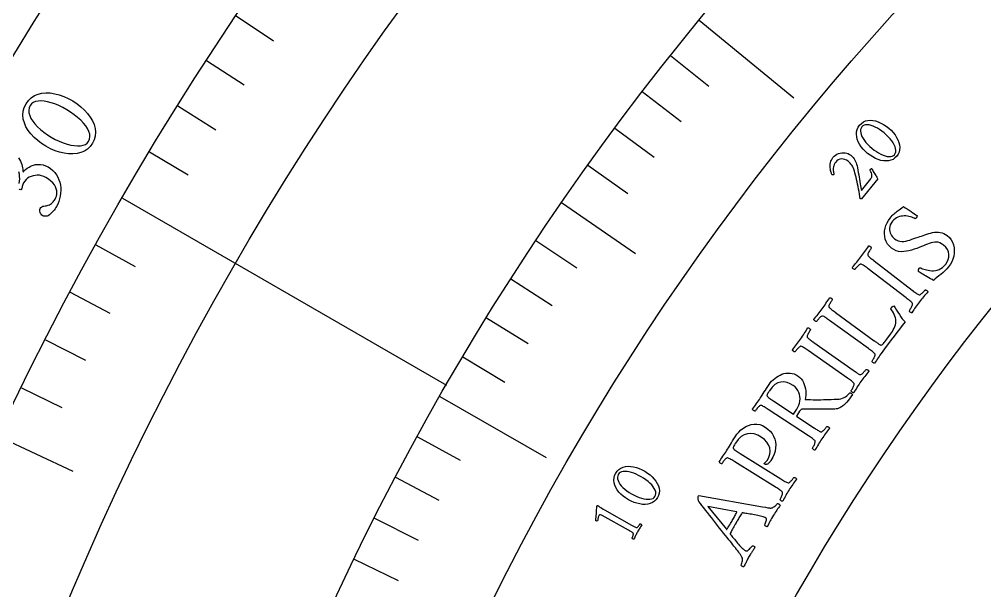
# Model space of a CAD drawing. Header units: millimetres. Extents: x -50 to 50, y -50 to 64.
# Drawn here: x -40.7 to -26.51, y 16.86 to 25.25 of the extents above; entities that cross this region are included whole.
import ezdxf

# ---------------------------------------------------------------- set-up
doc = ezdxf.new("R2010")
doc.units = ezdxf.units.MM
for name, color, linetype in [('CUT_OUTER', 1, 'Continuous'), ('ENGRAVE', 7, 'Continuous'), ('ENGRAVE_FINE', 8, 'Continuous'), ('TEXT', 5, 'Continuous')]:
    doc.layers.add(name, color=color, linetype=linetype)

msp = doc.modelspace()

# ---------------------------------------------------------------- linework, layer by layer
at = {"layer": 'CUT_OUTER'}
msp.add_arc((1.9668, -1.2552), 52.4156, 141.08421, 152.99027, dxfattribs=at)
at = {"layer": 'ENGRAVE'}
for points in [[(-30.7088, 25.2395), (-29.3182, 24.0965)], [(-39.1876, 22.625), (-34.4245, 19.875)], [(-32.7295, 22.5575), (-31.6427, 21.8084)], [(-34.5208, 19.7073), (-32.9576, 18.8149)], [(-41.0104, 19.1235), (-39.9138, 18.6121)]]:
    msp.add_lwpolyline(points, dxfattribs=at)
for radius in [49, 49, 47.6875, 45.25, 45.25, 43.325, 39.75, 39.75, 37.65, 33.75, 33.75]:
    msp.add_circle((0, 0), radius, dxfattribs=at)
at = {"layer": 'ENGRAVE_FINE'}
for points in [[(-37.514, 25.3035), (-36.9668, 24.9344)], [(-31.1306, 24.7174), (-30.5667, 24.2697)], [(-37.9498, 24.6449), (-37.3963, 24.2855)], [(-31.5437, 24.188), (-30.9723, 23.7499)], [(-38.3742, 23.9788), (-37.8145, 23.6291)], [(-31.9479, 23.6515), (-31.3693, 23.2231)], [(-38.7868, 23.3055), (-38.2211, 22.9655)], [(-32.3433, 23.1079), (-31.7574, 22.6893)], [(-33.1066, 22.0003), (-32.507, 21.6018)], [(-39.5765, 21.9376), (-38.9993, 21.6177)], [(-33.4744, 21.4365), (-32.8681, 21.0483)], [(-39.9534, 21.2436), (-39.3706, 20.9337)], [(-33.8328, 20.8664), (-33.22, 20.4884)], [(-40.318, 20.5431), (-39.73, 20.2434)], [(-34.1816, 20.2899), (-33.5625, 19.9224)], [(-40.6704, 19.8363), (-40.0772, 19.547)], [(-34.8502, 19.1187), (-34.219, 18.7724)], [(-35.1698, 18.5243), (-34.5327, 18.1888)], [(-35.4793, 17.9243), (-34.8367, 17.5996)], [(-35.7788, 17.3187), (-35.1307, 17.005)]]:
    msp.add_lwpolyline(points, dxfattribs=at)
at = {"layer": 'TEXT'}
for points in [[(-40.6037, 24.0069), (-40.5685, 24.0569), (-40.5274, 24.0976), (-40.4804, 24.129), (-40.4277, 24.1511), (-40.3706, 24.1646), (-40.3107, 24.1702), (-40.248, 24.168), (-40.1825, 24.1578), (-40.1158, 24.1405), (-40.0493, 24.1168), (-39.9832, 24.0867), (-39.9173, 24.0502), (-39.8543, 24.009), (-39.7968, 23.9645), (-39.7449, 23.9167), (-39.6984, 23.8657), (-39.6586, 23.8126), (-39.6269, 23.7584), (-39.6031, 23.7032), (-39.5873, 23.647), (-39.5808, 23.5907), (-39.585, 23.5356), (-39.6, 23.4816), (-39.6256, 23.4286), (-39.6589, 23.3819), (-39.6986, 23.3436), (-39.7446, 23.3137), (-39.7971, 23.2921), (-39.8542, 23.2785), (-39.9143, 23.2723), (-39.9773, 23.2737), (-40.0432, 23.2825), (-40.1105, 23.2983), (-40.1775, 23.3206), (-40.2443, 23.3493), (-40.3109, 23.3846), (-40.3745, 23.4248), (-40.4327, 23.4684), (-40.4853, 23.5154), (-40.5325, 23.5659), (-40.5727, 23.6188), (-40.6047, 23.673), (-40.6284, 23.7286), (-40.6438, 23.7856), (-40.6498, 23.8426), (-40.6451, 23.8985), (-40.6297, 23.9533), (-40.6037, 24.0069)], [(-40.5431, 23.9817), (-40.5579, 23.9483), (-40.564, 23.9129), (-40.5615, 23.8754), (-40.5504, 23.836), (-40.5316, 23.7954), (-40.5062, 23.7546), (-40.4743, 23.7136), (-40.4359, 23.6723), (-40.3919, 23.6318), (-40.3432, 23.5928), (-40.2901, 23.5554), (-40.2323, 23.5195), (-40.1733, 23.4871), (-40.115, 23.4593), (-40.0573, 23.436), (-40.0002, 23.4172), (-39.9452, 23.4033), (-39.8939, 23.3944), (-39.8463, 23.3907), (-39.8023, 23.3921), (-39.7634, 23.399), (-39.731, 23.4119), (-39.7049, 23.4307), (-39.6853, 23.4555), (-39.6698, 23.4903), (-39.6636, 23.5267), (-39.6666, 23.5647), (-39.679, 23.6043), (-39.6992, 23.6448), (-39.7262, 23.6856), (-39.7598, 23.7266), (-39.8002, 23.7678), (-39.8458, 23.8084), (-39.8952, 23.8475), (-39.9484, 23.885), (-40.0054, 23.921), (-40.0645, 23.9543), (-40.1224, 23.9828), (-40.1791, 24.0064), (-40.2346, 24.0251), (-40.2879, 24.0388), (-40.3377, 24.0472), (-40.384, 24.0504), (-40.427, 24.0482), (-40.4651, 24.0405), (-40.4972, 24.0268), (-40.5232, 24.0072), (-40.5431, 23.9817)], [(-28.3489, 23.6939), (-28.3223, 23.7211), (-28.2929, 23.7419), (-28.2608, 23.7565), (-28.2261, 23.7648), (-28.1896, 23.7674), (-28.1521, 23.7648), (-28.1137, 23.7571), (-28.0743, 23.7442), (-28.0349, 23.7268), (-27.9963, 23.7055), (-27.9585, 23.6804), (-27.9215, 23.6513), (-27.8867, 23.6195), (-27.8557, 23.5863), (-27.8285, 23.5517), (-27.8049, 23.5156), (-27.7857, 23.4788), (-27.7715, 23.4422), (-27.7624, 23.4058), (-27.7583, 23.3694), (-27.76, 23.3341), (-27.7681, 23.3005), (-27.7828, 23.2686), (-27.804, 23.2385), (-27.8293, 23.213), (-27.8577, 23.1933), (-27.8892, 23.1795), (-27.9237, 23.1715), (-27.9604, 23.1689), (-27.998, 23.1712), (-28.0367, 23.1784), (-28.0765, 23.1906), (-28.1164, 23.2072), (-28.1554, 23.2277), (-28.1937, 23.2523), (-28.2311, 23.2808), (-28.2663, 23.3121), (-28.2977, 23.3449), (-28.3254, 23.3793), (-28.3493, 23.4152), (-28.3688, 23.4519), (-28.383, 23.4885), (-28.392, 23.5252), (-28.3958, 23.5618), (-28.3937, 23.5975), (-28.3852, 23.6314), (-28.3703, 23.6636), (-28.3489, 23.6939)], [(-28.3141, 23.6722), (-28.3266, 23.6532), (-28.3339, 23.632), (-28.3361, 23.6087), (-28.3332, 23.5833), (-28.3257, 23.5564), (-28.3141, 23.5287), (-28.2986, 23.5002), (-28.2791, 23.4708), (-28.256, 23.4414), (-28.23, 23.4124), (-28.201, 23.3839), (-28.169, 23.3559), (-28.1359, 23.33), (-28.1028, 23.3069), (-28.0696, 23.2867), (-28.0362, 23.2693), (-28.0038, 23.2551), (-27.973, 23.2445), (-27.944, 23.2373), (-27.9168, 23.2338), (-27.8921, 23.2341), (-27.8707, 23.2388), (-27.8527, 23.2478), (-27.8381, 23.2611), (-27.825, 23.281), (-27.8175, 23.3029), (-27.8156, 23.3266), (-27.8192, 23.3523), (-27.8276, 23.3794), (-27.8401, 23.4072), (-27.8568, 23.4359), (-27.8775, 23.4654), (-27.9016, 23.495), (-27.9281, 23.524), (-27.9572, 23.5525), (-27.9887, 23.5805), (-28.0218, 23.6069), (-28.0547, 23.6303), (-28.0873, 23.6506), (-28.1197, 23.6677), (-28.1511, 23.6815), (-28.181, 23.6917), (-28.2092, 23.6984), (-28.2359, 23.7014), (-28.2602, 23.7005), (-28.2813, 23.6953), (-28.2993, 23.6859), (-28.3141, 23.6722)], [(-28.171, 23.0588), (-28.1638, 23.0455), (-28.1559, 23.0315), (-28.1475, 23.0168), (-28.1384, 23.0015), (-28.1291, 22.9861), (-28.1202, 22.9714), (-28.1115, 22.9572), (-28.1032, 22.9437), (-28.0957, 22.9316), (-28.0895, 22.9217), (-28.0846, 22.9139), (-28.0811, 22.9083), (-28.3194, 22.613), (-28.3215, 22.6125), (-28.3239, 22.6121), (-28.3266, 22.612), (-28.3297, 22.6119), (-28.3327, 22.6121), (-28.3352, 22.6125), (-28.3372, 22.6132), (-28.3388, 22.6141), (-28.3448, 22.6486), (-28.3511, 22.6837), (-28.3576, 22.7194), (-28.3644, 22.7556), (-28.3713, 22.7919), (-28.3785, 22.8277), (-28.3859, 22.863), (-28.3935, 22.8977), (-28.4012, 22.9313), (-28.409, 22.963), (-28.4169, 22.9927), (-28.4249, 23.0206), (-28.4338, 23.0477), (-28.4435, 23.0716), (-28.4538, 23.0921), (-28.4649, 23.1092), (-28.4768, 23.1244), (-28.4899, 23.1389), (-28.504, 23.1527), (-28.5193, 23.1659), (-28.5417, 23.1813), (-28.5651, 23.1919), (-28.5894, 23.1977), (-28.6148, 23.1986), (-28.6396, 23.1948), (-28.6621, 23.186), (-28.6823, 23.1724), (-28.7003, 23.154), (-28.7129, 23.1364), (-28.7227, 23.1185), (-28.7298, 23.1002), (-28.734, 23.0815), (-28.7363, 23.063), (-28.7372, 23.0455), (-28.7367, 23.029), (-28.735, 23.0135), (-28.7326, 22.9995), (-28.7303, 22.9878), (-28.7279, 22.9783), (-28.7256, 22.971), (-28.7282, 22.9686), (-28.7314, 22.9667), (-28.7355, 22.9653), (-28.7403, 22.9644), (-28.745, 22.964), (-28.7487, 22.964), (-28.7515, 22.9645), (-28.7533, 22.9653), (-28.7564, 22.971), (-28.76, 22.9789), (-28.764, 22.9891), (-28.7684, 23.0015), (-28.7727, 23.0158), (-28.7763, 23.0314), (-28.7792, 23.0484), (-28.7813, 23.0667), (-28.7824, 23.0858), (-28.782, 23.1051), (-28.7801, 23.1247), (-28.7768, 23.1444), (-28.7715, 23.164), (-28.7638, 23.183), (-28.7535, 23.2013), (-28.7407, 23.2189), (-28.7229, 23.2383), (-28.7033, 23.2547), (-28.6818, 23.268), (-28.6585, 23.2782), (-28.6343, 23.2855), (-28.6101, 23.2897), (-28.5858, 23.2909), (-28.5616, 23.2892), (-28.538, 23.2845), (-28.5159, 23.2768), (-28.4953, 23.2662), (-28.4762, 23.2527), (-28.4588, 23.2371), (-28.4433, 23.2203), (-28.4297, 23.2023), (-28.4179, 23.1831), (-28.4079, 23.1629), (-28.3994, 23.1419), (-28.3924, 23.1202), (-28.3869, 23.0978), (-28.3807, 23.0672), (-28.3745, 23.0354), (-28.3684, 23.0022), (-28.3623, 22.9677), (-28.3564, 22.9332), (-28.3506, 22.8996), (-28.3451, 22.8671), (-28.3398, 22.8357), (-28.3349, 22.8063), (-28.3305, 22.78), (-28.3265, 22.7569), (-28.323, 22.7368), (-28.1858, 22.9066), (-28.177, 22.9195), (-28.1712, 22.9329), (-28.1682, 22.9468), (-28.1683, 22.9613), (-28.171, 22.9767), (-28.176, 22.9935), (-28.1834, 23.0119), (-28.1931, 23.0317), (-28.1944, 23.0348), (-28.1944, 23.0382), (-28.1931, 23.0418), (-28.1905, 23.0456), (-28.1892, 23.047), (-28.1872, 23.0487), (-28.1847, 23.0507), (-28.1816, 23.0529), (-28.1785, 23.055), (-28.1756, 23.0567), (-28.1731, 23.058), (-28.171, 23.0588)], [(-27.901, 22.329), (-27.8846, 22.3488), (-27.8691, 22.3664), (-27.8544, 22.3817), (-27.8406, 22.3948), (-27.8269, 22.4067), (-27.8126, 22.4184), (-27.7978, 22.4299), (-27.7824, 22.4413), (-27.7659, 22.4533), (-27.7476, 22.4668), (-27.7276, 22.4818), (-27.7057, 22.4983), (-27.6775, 22.4817), (-27.6491, 22.4643), (-27.6207, 22.4461), (-27.5922, 22.4272), (-27.5656, 22.4091), (-27.5426, 22.3933), (-27.5234, 22.3798), (-27.5078, 22.3686), (-27.5048, 22.366), (-27.5034, 22.3622), (-27.5037, 22.3573), (-27.5056, 22.3512), (-27.5083, 22.345), (-27.5109, 22.3396), (-27.5136, 22.335), (-27.5163, 22.3312), (-27.5203, 22.3271), (-27.5244, 22.324), (-27.5288, 22.3219), (-27.5335, 22.3208), (-27.5475, 22.3288), (-27.5635, 22.3363), (-27.5816, 22.3432), (-27.6018, 22.3496), (-27.6233, 22.3549), (-27.6456, 22.3587), (-27.6685, 22.361), (-27.6921, 22.3617), (-27.716, 22.3606), (-27.7395, 22.3573), (-27.7628, 22.3518), (-27.7858, 22.3441), (-27.8078, 22.3337), (-27.8284, 22.3204), (-27.8474, 22.304), (-27.8649, 22.2846), (-27.884, 22.2579), (-27.8979, 22.2318), (-27.9066, 22.2063), (-27.9103, 22.1815), (-27.9098, 22.1576), (-27.9063, 22.1348), (-27.8997, 22.1132), (-27.89, 22.0927), (-27.8781, 22.0737), (-27.8651, 22.0565), (-27.8509, 22.0412), (-27.8356, 22.0277), (-27.8094, 22.0098), (-27.7827, 21.997), (-27.7553, 21.9894), (-27.7274, 21.9869), (-27.699, 21.9883), (-27.6702, 21.9923), (-27.6408, 21.9989), (-27.611, 22.0081), (-27.5809, 22.0186), (-27.5505, 22.029), (-27.5199, 22.0393), (-27.489, 22.0496), (-27.4657, 22.0578), (-27.4412, 22.0665), (-27.4156, 22.0755), (-27.3888, 22.085), (-27.3612, 22.0942), (-27.3332, 22.1026), (-27.3049, 22.11), (-27.2761, 22.1166), (-27.2473, 22.1214), (-27.2188, 22.1237), (-27.1906, 22.1235), (-27.1626, 22.1207), (-27.1353, 22.1147), (-27.1091, 22.1049), (-27.0839, 22.0914), (-27.0597, 22.074), (-27.028, 22.044), (-27.0022, 22.011), (-26.9823, 21.9747), (-26.9684, 21.9354), (-26.9601, 21.8943), (-26.9569, 21.8528), (-26.9589, 21.8111), (-26.966, 21.7689), (-26.9779, 21.7276), (-26.9942, 21.6884), (-27.0148, 21.6512), (-27.0398, 21.6161), (-27.0662, 21.585), (-27.0938, 21.5559), (-27.1228, 21.5288), (-27.1531, 21.5037), (-27.1832, 21.48), (-27.2113, 21.4574), (-27.2375, 21.4357), (-27.2618, 21.4151), (-27.2845, 21.4267), (-27.3076, 21.439), (-27.3312, 21.4522), (-27.3553, 21.466), (-27.3788, 21.48), (-27.4008, 21.4931), (-27.4211, 21.5056), (-27.4399, 21.5174), (-27.4561, 21.5277), (-27.4688, 21.536), (-27.4781, 21.5423), (-27.4838, 21.5464), (-27.4843, 21.5524), (-27.4844, 21.5584), (-27.484, 21.5645), (-27.4831, 21.5706), (-27.4817, 21.5766), (-27.4797, 21.5822), (-27.477, 21.5874), (-27.4737, 21.5923), (-27.4687, 21.5971), (-27.4631, 21.5996), (-27.4569, 21.5997), (-27.4502, 21.5975), (-27.438, 21.592), (-27.4232, 21.5862), (-27.4058, 21.5801), (-27.3859, 21.5738), (-27.3639, 21.5679), (-27.3405, 21.5633), (-27.3157, 21.5599), (-27.2895, 21.5579), (-27.2625, 21.5579), (-27.2356, 21.5609), (-27.2086, 21.5667), (-27.1816, 21.5755), (-27.155, 21.588), (-27.1295, 21.6053), (-27.105, 21.6271), (-27.0814, 21.6537), (-27.0601, 21.6856), (-27.0456, 21.7197), (-27.0378, 21.756), (-27.0367, 21.7946), (-27.0433, 21.8331), (-27.0588, 21.8693), (-27.0831, 21.9031), (-27.1162, 21.9347), (-27.1429, 21.9538), (-27.1692, 21.9674), (-27.1949, 21.9757), (-27.2202, 21.9784), (-27.2454, 21.9772), (-27.2711, 21.9732), (-27.2974, 21.9667), (-27.324, 21.9575), (-27.3514, 21.9467), (-27.3797, 21.9355), (-27.4089, 21.9237), (-27.4391, 21.9114), (-27.4738, 21.8985), (-27.5097, 21.8857), (-27.5465, 21.873), (-27.5845, 21.8605), (-27.623, 21.8497), (-27.6614, 21.8422), (-27.6997, 21.8379), (-27.738, 21.837), (-27.7755, 21.8408), (-27.8117, 21.8508), (-27.8464, 21.8671), (-27.8797, 21.8896), (-27.9114, 21.9182), (-27.9372, 21.9497), (-27.9571, 21.9842), (-27.971, 22.0215), (-27.9793, 22.0606), (-27.9826, 22.1002), (-27.9806, 22.1403), (-27.9735, 22.1809), (-27.9617, 22.2208), (-27.9456, 22.2588), (-27.9254, 22.2949), (-27.901, 22.329)], [(-28.3294, 21.7606), (-28.3143, 21.7805), (-28.2997, 21.8003), (-28.2855, 21.82), (-28.2717, 21.8397), (-28.258, 21.8595), (-28.2438, 21.8796), (-28.2291, 21.9001), (-28.2141, 21.921), (-28.2091, 21.9208), (-28.2037, 21.9192), (-28.1979, 21.916), (-28.1917, 21.9112), (-28.1859, 21.9058), (-28.1815, 21.9008), (-28.1784, 21.8962), (-28.1766, 21.8919), (-28.1804, 21.8868), (-28.1852, 21.8799), (-28.191, 21.871), (-28.198, 21.8603), (-28.2052, 21.8486), (-28.2119, 21.8371), (-28.218, 21.8258), (-28.2237, 21.8146), (-28.228, 21.8043), (-28.2303, 21.7957), (-28.2304, 21.7887), (-28.2285, 21.7834), (-28.2227, 21.776), (-28.2156, 21.7682), (-28.2071, 21.7601), (-28.1973, 21.7517), (-28.1866, 21.7429), (-28.1753, 21.7339), (-28.1634, 21.7245), (-28.1509, 21.7148), (-28.1489, 21.7133), (-28.1469, 21.7117), (-28.1449, 21.7102), (-28.1429, 21.7086), (-28.1409, 21.7071), (-28.1389, 21.7055), (-28.1369, 21.704), (-28.1348, 21.7024), (-27.5757, 21.2711), (-27.5737, 21.2695), (-27.5716, 21.268), (-27.5696, 21.2664), (-27.5676, 21.2649), (-27.5656, 21.2633), (-27.5636, 21.2618), (-27.5616, 21.2602), (-27.5596, 21.2587), (-27.5471, 21.2491), (-27.5351, 21.2401), (-27.5237, 21.2316), (-27.5128, 21.2236), (-27.5025, 21.2165), (-27.4927, 21.2105), (-27.4836, 21.2057), (-27.475, 21.2019), (-27.4699, 21.2017), (-27.4635, 21.2037), (-27.4557, 21.2077), (-27.4465, 21.2139), (-27.4367, 21.2215), (-27.4271, 21.2297), (-27.4176, 21.2385), (-27.4083, 21.2481), (-27.3998, 21.2572), (-27.3929, 21.2648), (-27.3875, 21.271), (-27.3836, 21.2757), (-27.379, 21.275), (-27.3738, 21.2732), (-27.3679, 21.2701), (-27.3613, 21.2658), (-27.3551, 21.261), (-27.3506, 21.2561), (-27.3476, 21.2514), (-27.3462, 21.2466), (-27.3627, 21.228), (-27.3789, 21.2096), (-27.3946, 21.1916), (-27.4099, 21.174), (-27.425, 21.1563), (-27.44, 21.1381), (-27.455, 21.1195), (-27.4698, 21.1004), (-27.4841, 21.0816), (-27.4982, 21.0624), (-27.5121, 21.0428), (-27.526, 21.0229), (-27.5398, 21.0027), (-27.5536, 20.9822), (-27.5674, 20.9615), (-27.5812, 20.9405), (-27.5862, 20.9407), (-27.5916, 20.9423), (-27.5974, 20.9455), (-27.6037, 20.9502), (-27.6095, 20.9555), (-27.614, 20.9604), (-27.6172, 20.965), (-27.619, 20.9692), (-27.6155, 20.9742), (-27.6109, 20.981), (-27.6053, 20.9896), (-27.5987, 21.0002), (-27.5918, 21.0117), (-27.5856, 21.0233), (-27.58, 21.0349), (-27.575, 21.0466), (-27.5712, 21.0573), (-27.5694, 21.0658), (-27.5694, 21.0723), (-27.5713, 21.0766), (-27.5781, 21.0856), (-27.5866, 21.0949), (-27.5967, 21.1045), (-27.6084, 21.1145), (-27.6212, 21.1247), (-27.6346, 21.1353), (-27.6485, 21.1461), (-27.663, 21.1573), (-28.224, 21.5863), (-28.2386, 21.5975), (-28.2529, 21.6082), (-28.2668, 21.6185), (-28.2803, 21.6284), (-28.2933, 21.6373), (-28.3055, 21.6446), (-28.3169, 21.6504), (-28.3274, 21.6546), (-28.3326, 21.6556), (-28.3391, 21.654), (-28.3468, 21.6496), (-28.3558, 21.6426), (-28.3654, 21.6339), (-28.3749, 21.6248), (-28.3844, 21.6152), (-28.3938, 21.6052), (-28.4024, 21.5958), (-28.4095, 21.5878), (-28.415, 21.5814), (-28.4189, 21.5765), (-28.4235, 21.5771), (-28.4288, 21.5789), (-28.4348, 21.5818), (-28.4414, 21.586), (-28.4476, 21.5908), (-28.4522, 21.5956), (-28.4552, 21.6004), (-28.4566, 21.6052), (-28.4403, 21.6252), (-28.424, 21.645), (-28.4077, 21.6646), (-28.3914, 21.6839), (-28.3753, 21.703), (-28.3596, 21.7222), (-28.3443, 21.7414), (-28.3294, 21.7606)], [(-28.1327, 20.5287), (-28.1312, 20.5276), (-28.1293, 20.5262), (-28.1271, 20.5246), (-28.1245, 20.5227), (-28.1179, 20.5179), (-28.1103, 20.5123), (-28.1018, 20.5061), (-28.0923, 20.4992), (-28.0826, 20.4922), (-28.0731, 20.4857), (-28.064, 20.4797), (-28.0551, 20.4741), (-28.0471, 20.4696), (-28.0406, 20.4667), (-28.0356, 20.4654), (-28.032, 20.4656), (-28.0224, 20.4696), (-28.0133, 20.4751), (-28.0045, 20.482), (-27.9961, 20.4904), (-27.9869, 20.5009), (-27.976, 20.5145), (-27.9633, 20.531), (-27.9488, 20.5505), (-27.8939, 20.6249), (-27.8801, 20.6447), (-27.8667, 20.6663), (-27.8537, 20.6895), (-27.8411, 20.7146), (-27.8302, 20.7398), (-27.8222, 20.7637), (-27.8172, 20.7862), (-27.8151, 20.8075), (-27.8159, 20.8266), (-27.8186, 20.8466), (-27.8234, 20.8675), (-27.8301, 20.8892), (-27.8394, 20.912), (-27.8518, 20.9364), (-27.8674, 20.9621), (-27.8861, 20.9894), (-27.888, 20.9943), (-27.8876, 21.0001), (-27.885, 21.0068), (-27.88, 21.0144), (-27.8711, 21.0252), (-27.8627, 21.0331), (-27.8548, 21.0383), (-27.8474, 21.0407), (-27.8273, 21.0103), (-27.8066, 20.9789), (-27.7853, 20.9464), (-27.7635, 20.9129), (-27.7418, 20.8807), (-27.7208, 20.8521), (-27.7006, 20.8271), (-27.681, 20.8056), (-27.7209, 20.7528), (-27.7609, 20.7004), (-27.801, 20.6482), (-27.8412, 20.5965), (-27.8826, 20.543), (-27.9259, 20.4858), (-27.9713, 20.4249), (-28.0186, 20.3603), (-28.0348, 20.3377), (-28.0499, 20.3161), (-28.0638, 20.2955), (-28.0766, 20.2759), (-28.0891, 20.2567), (-28.1021, 20.2373), (-28.1155, 20.2178), (-28.1295, 20.1981), (-28.1344, 20.1981), (-28.1399, 20.1996), (-28.1458, 20.2026), (-28.1522, 20.2072), (-28.1581, 20.2123), (-28.1628, 20.2171), (-28.166, 20.2216), (-28.168, 20.2258), (-28.1646, 20.2308), (-28.1602, 20.2377), (-28.1548, 20.2466), (-28.1485, 20.2573), (-28.142, 20.269), (-28.136, 20.2807), (-28.1307, 20.2925), (-28.1261, 20.3043), (-28.1226, 20.3151), (-28.1209, 20.3237), (-28.1211, 20.3301), (-28.1232, 20.3344), (-28.1302, 20.3432), (-28.1389, 20.3523), (-28.1493, 20.3616), (-28.1613, 20.3713), (-28.1743, 20.3812), (-28.188, 20.3914), (-28.2022, 20.4019), (-28.217, 20.4126), (-28.7892, 20.8266), (-28.8041, 20.8373), (-28.8187, 20.8476), (-28.8328, 20.8575), (-28.8467, 20.8671), (-28.8599, 20.8756), (-28.8722, 20.8826), (-28.8838, 20.8881), (-28.8944, 20.892), (-28.8997, 20.8929), (-28.9061, 20.8911), (-28.9137, 20.8865), (-28.9225, 20.8792), (-28.9318, 20.8703), (-28.9411, 20.861), (-28.9503, 20.8512), (-28.9595, 20.8409), (-28.9678, 20.8312), (-28.9747, 20.8231), (-28.98, 20.8165), (-28.9838, 20.8115), (-28.9884, 20.812), (-28.9937, 20.8136), (-28.9998, 20.8164), (-29.0065, 20.8204), (-29.0129, 20.825), (-29.0176, 20.8297), (-29.0207, 20.8344), (-29.0223, 20.8392), (-29.0064, 20.8597), (-28.9907, 20.8799), (-28.9749, 20.8999), (-28.9591, 20.9196), (-28.9436, 20.9392), (-28.9284, 20.9588), (-28.9136, 20.9784), (-28.8992, 20.998), (-28.8847, 21.0183), (-28.8706, 21.0384), (-28.8569, 21.0585), (-28.8437, 21.0785), (-28.8304, 21.0987), (-28.8168, 21.1192), (-28.8027, 21.1401), (-28.7882, 21.1613), (-28.7832, 21.1614), (-28.7778, 21.1598), (-28.7719, 21.1568), (-28.7655, 21.1522), (-28.7596, 21.147), (-28.7551, 21.1421), (-28.7519, 21.1375), (-28.75, 21.1333), (-28.7536, 21.1281), (-28.7582, 21.121), (-28.7638, 21.112), (-28.7705, 21.1011), (-28.7774, 21.0893), (-28.7838, 21.0776), (-28.7896, 21.0661), (-28.795, 21.0547), (-28.799, 21.0443), (-28.8011, 21.0356), (-28.801, 21.0287), (-28.799, 21.0234), (-28.793, 21.0162), (-28.7857, 21.0086), (-28.777, 21.0008), (-28.767, 20.9926), (-28.756, 20.9841), (-28.7444, 20.9753), (-28.7323, 20.9663), (-28.7196, 20.9569), (-28.7175, 20.9555), (-28.7155, 20.954), (-28.7134, 20.9525), (-28.7114, 20.951), (-28.7093, 20.9495), (-28.7073, 20.948), (-28.7052, 20.9465), (-28.7032, 20.945)], [(-29.2173, 20.5531), (-29.2031, 20.5735), (-29.1893, 20.5939), (-29.1759, 20.6142), (-29.163, 20.6344), (-29.1501, 20.6548), (-29.1368, 20.6755), (-29.123, 20.6966), (-29.1089, 20.7181), (-29.1039, 20.7182), (-29.0984, 20.7167), (-29.0924, 20.7137), (-29.086, 20.7092), (-29.0801, 20.7041), (-29.0754, 20.6993), (-29.0722, 20.6948), (-29.0702, 20.6906), (-29.0737, 20.6854), (-29.0782, 20.6782), (-29.0837, 20.6691), (-29.0902, 20.6581), (-29.0969, 20.6462), (-29.1031, 20.6344), (-29.1088, 20.6228), (-29.114, 20.6114), (-29.1179, 20.6009), (-29.1198, 20.5922), (-29.1196, 20.5852), (-29.1175, 20.58), (-29.1114, 20.5729), (-29.104, 20.5654), (-29.0952, 20.5577), (-29.085, 20.5497), (-29.0739, 20.5413), (-29.0622, 20.5328), (-29.05, 20.5239), (-29.0371, 20.5147), (-29.035, 20.5133), (-29.033, 20.5118), (-29.0309, 20.5104), (-29.0288, 20.5089), (-29.0267, 20.5074), (-29.0247, 20.506), (-29.0226, 20.5045), (-29.0205, 20.503), (-28.4437, 20.0955), (-28.4417, 20.0941), (-28.4396, 20.0926), (-28.4375, 20.0911), (-28.4354, 20.0897), (-28.4334, 20.0882), (-28.4313, 20.0867), (-28.4292, 20.0853), (-28.4271, 20.0838), (-28.4143, 20.0748), (-28.4019, 20.0663), (-28.3902, 20.0583), (-28.3789, 20.0508), (-28.3683, 20.0441), (-28.3583, 20.0385), (-28.349, 20.034), (-28.3403, 20.0307), (-28.3352, 20.0307), (-28.3288, 20.0329), (-28.3212, 20.0373), (-28.3123, 20.0438), (-28.3028, 20.0518), (-28.2935, 20.0604), (-28.2844, 20.0697), (-28.2755, 20.0796), (-28.2674, 20.089), (-28.2608, 20.0969), (-28.2557, 20.1033), (-28.252, 20.1082), (-28.2474, 20.1077), (-28.2421, 20.1061), (-28.2361, 20.1032), (-28.2293, 20.0993), (-28.223, 20.0947), (-28.2182, 20.0901), (-28.215, 20.0854), (-28.2134, 20.0807), (-28.2292, 20.0614), (-28.2445, 20.0424), (-28.2595, 20.0237), (-28.2741, 20.0055), (-28.2884, 19.9871), (-28.3026, 19.9683), (-28.3168, 19.9491), (-28.3308, 19.9294), (-28.3443, 19.91), (-28.3576, 19.8903), (-28.3707, 19.8701), (-28.3837, 19.8497), (-28.3966, 19.8289), (-28.4095, 19.8078), (-28.4225, 19.7866), (-28.4354, 19.765), (-28.4404, 19.765), (-28.4458, 19.7664), (-28.4518, 19.7693), (-28.4583, 19.7738), (-28.4643, 19.7788), (-28.469, 19.7835), (-28.4724, 19.788), (-28.4744, 19.7921), (-28.471, 19.7972), (-28.4667, 19.8042), (-28.4615, 19.8131), (-28.4553, 19.8239), (-28.449, 19.8357), (-28.4433, 19.8475), (-28.4382, 19.8594), (-28.4337, 19.8713), (-28.4303, 19.8821), (-28.4288, 19.8907), (-28.4291, 19.8971), (-28.4312, 19.9014), (-28.4384, 19.9101), (-28.4473, 19.919), (-28.4578, 19.9282), (-28.4699, 19.9377), (-28.4831, 19.9474), (-28.4969, 19.9574), (-28.5113, 19.9677), (-28.5263, 19.9782), (-29.1047, 20.3833), (-29.1198, 20.3938), (-29.1345, 20.4039), (-29.1488, 20.4136), (-29.1628, 20.4229), (-29.1761, 20.4313), (-29.1886, 20.4381), (-29.2002, 20.4434), (-29.2109, 20.4472), (-29.2162, 20.448), (-29.2226, 20.4461), (-29.2301, 20.4414), (-29.2388, 20.4339), (-29.248, 20.4249), (-29.2571, 20.4154), (-29.2662, 20.4055), (-29.2752, 20.3951), (-29.2834, 20.3852), (-29.2901, 20.377), (-29.2953, 20.3704), (-29.299, 20.3653), (-29.3036, 20.3657), (-29.309, 20.3672), (-29.3151, 20.37), (-29.3219, 20.3739), (-29.3283, 20.3784), (-29.3331, 20.383), (-29.3363, 20.3876), (-29.3379, 20.3924), (-29.3224, 20.4131), (-29.307, 20.4335), (-29.2915, 20.4538), (-29.2761, 20.4737), (-29.2608, 20.4936), (-29.2459, 20.5134), (-29.2314, 20.5332), (-29.2173, 20.5531)], [(-29.6787, 19.8871), (-29.6617, 19.9104), (-29.6425, 19.9327), (-29.6211, 19.954), (-29.5975, 19.9744), (-29.5723, 19.9932), (-29.546, 20.0098), (-29.5186, 20.0242), (-29.4901, 20.0363), (-29.4609, 20.0458), (-29.4312, 20.0518), (-29.4011, 20.0546), (-29.3705, 20.054), (-29.3399, 20.0496), (-29.3097, 20.0406), (-29.2798, 20.0272), (-29.2503, 20.0094), (-29.2272, 19.991), (-29.2068, 19.9695), (-29.1891, 19.9447), (-29.1741, 19.9168), (-29.1617, 19.8868), (-29.1521, 19.8558), (-29.1452, 19.8238), (-29.141, 19.7909), (-29.1394, 19.758), (-29.1406, 19.7265), (-29.1446, 19.6961), (-29.1512, 19.667), (-29.1094, 19.6652), (-29.069, 19.6639), (-29.0301, 19.6629), (-28.9927, 19.6625), (-28.956, 19.6624), (-28.9191, 19.6627), (-28.8821, 19.6634), (-28.845, 19.6645), (-28.8067, 19.6657), (-28.7665, 19.6671), (-28.7242, 19.6687), (-28.6799, 19.6702), (-28.6514, 19.6726), (-28.6249, 19.6771), (-28.6004, 19.684), (-28.5779, 19.6931), (-28.5565, 19.7053), (-28.5352, 19.7215), (-28.5138, 19.7417), (-28.4926, 19.7659), (-28.4876, 19.7658), (-28.4822, 19.7638), (-28.4762, 19.7599), (-28.4698, 19.7542), (-28.4638, 19.7481), (-28.4593, 19.7433), (-28.4562, 19.7398), (-28.4546, 19.7375), (-28.4773, 19.7053), (-28.4987, 19.6764), (-28.5186, 19.6507), (-28.5372, 19.6283), (-28.5542, 19.6091), (-28.5693, 19.5931), (-28.5827, 19.5803), (-28.5942, 19.5707), (-28.6026, 19.5653), (-28.6127, 19.559), (-28.6246, 19.5518), (-28.6382, 19.5438), (-28.6538, 19.5363), (-28.6716, 19.5305), (-28.6917, 19.5265), (-28.714, 19.5243), (-28.7243, 19.5239), (-28.7385, 19.5236), (-28.7565, 19.5234), (-28.7782, 19.5231), (-28.8032, 19.523), (-28.8306, 19.5229), (-28.8604, 19.523), (-28.8927, 19.5232), (-28.9269, 19.5234), (-28.9622, 19.5236), (-28.9986, 19.5238), (-29.0362, 19.524), (-29.0741, 19.5242), (-29.1116, 19.5245), (-29.1485, 19.525), (-29.185, 19.5256), (-29.197, 19.5236), (-29.2085, 19.5178), (-29.2196, 19.5081), (-29.2302, 19.4944), (-29.2783, 19.4221), (-29.0215, 19.2517), (-29.0194, 19.2503), (-29.0172, 19.2489), (-29.0151, 19.2475), (-29.013, 19.2461), (-29.0109, 19.2447), (-29.0088, 19.2433), (-29.0067, 19.2419), (-29.0045, 19.2405), (-28.9914, 19.2319), (-28.9789, 19.2237), (-28.9668, 19.2161), (-28.9554, 19.2089), (-28.9446, 19.2025), (-28.9344, 19.1973), (-28.9249, 19.1931), (-28.9162, 19.1899), (-28.9111, 19.1901), (-28.9048, 19.1925), (-28.8973, 19.1971), (-28.8886, 19.2039), (-28.8793, 19.2122), (-28.8703, 19.221), (-28.8615, 19.2306), (-28.8529, 19.2407), (-28.8451, 19.2504), (-28.8387, 19.2585), (-28.8338, 19.2651), (-28.8302, 19.2701), (-28.8256, 19.2697), (-28.8203, 19.2682), (-28.8141, 19.2656), (-28.8073, 19.2618), (-28.8008, 19.2574), (-28.7959, 19.2529), (-28.7926, 19.2483), (-28.7908, 19.2437), (-28.806, 19.2239), (-28.8208, 19.2045), (-28.8352, 19.1854), (-28.8493, 19.1667), (-28.863, 19.148), (-28.8767, 19.1288), (-28.8903, 19.1091), (-28.9037, 19.089), (-28.9166, 19.0693), (-28.9293, 19.0491), (-28.9419, 19.0286), (-28.9542, 19.0077), (-28.9665, 18.9866), (-28.9788, 18.9652), (-28.9912, 18.9435), (-29.0035, 18.9217), (-29.0084, 18.9214), (-29.0139, 18.9227), (-29.02, 18.9254), (-29.0266, 18.9297), (-29.0327, 18.9345), (-29.0376, 18.9391), (-29.0411, 18.9435), (-29.0432, 18.9476), (-29.04, 18.9527), (-29.0359, 18.9599), (-29.031, 18.9689), (-29.0251, 18.9799), (-29.0191, 18.9919), (-29.0137, 19.0038), (-29.009, 19.0159), (-29.0048, 19.0279), (-29.0018, 19.0388), (-29.0006, 19.0475), (-29.0011, 19.0539), (-29.0033, 19.058), (-29.0107, 19.0665), (-29.0198, 19.0752), (-29.0306, 19.0841), (-29.043, 19.0932), (-29.0565, 19.1025), (-29.0706, 19.1121), (-29.0853, 19.1219), (-29.1005, 19.132), (-29.6916, 19.5186), (-29.707, 19.5286), (-29.7219, 19.5383), (-29.7366, 19.5476), (-29.7508, 19.5565), (-29.7644, 19.5644), (-29.777, 19.5709), (-29.7888, 19.5758), (-29.7996, 19.5793), (-29.8049, 19.5799), (-29.8112, 19.5778), (-29.8186, 19.5729), (-29.8271, 19.5652), (-29.836, 19.556), (-29.8448, 19.5463), (-29.8534, 19.5364), (-29.8619, 19.526), (-29.8696, 19.5163), (-29.8759, 19.5081), (-29.8808, 19.5014), (-29.8843, 19.4963), (-29.889, 19.4965), (-29.8944, 19.4979), (-29.9005, 19.5005), (-29.9075, 19.5042), (-29.914, 19.5085), (-29.9189, 19.5129), (-29.9223, 19.5175), (-29.924, 19.5222), (-29.9092, 19.5433), (-29.8944, 19.5641), (-29.8797, 19.5845), (-29.865, 19.6046), (-29.8506, 19.6246), (-29.8365, 19.6446), (-29.8226, 19.6647), (-29.8091, 19.6849), (-29.7951, 19.7063), (-29.7807, 19.7286), (-29.7659, 19.7519), (-29.7508, 19.776), (-29.7348, 19.8014), (-29.7174, 19.8284), (-29.6987, 19.857), (-29.6787, 19.8871)], [(-29.3256, 19.8716), (-29.3705, 19.8976), (-29.4156, 19.9147), (-29.4608, 19.9229), (-29.5062, 19.9221), (-29.5508, 19.9102), (-29.5938, 19.8851), (-29.6352, 19.8468), (-29.675, 19.7952), (-29.6798, 19.7878), (-29.6855, 19.7786), (-29.6922, 19.7675), (-29.6999, 19.7547), (-29.7066, 19.7419), (-29.7104, 19.7313), (-29.7112, 19.7227), (-29.7092, 19.7162), (-29.7034, 19.7087), (-29.6951, 19.7004), (-29.6841, 19.6912), (-29.6704, 19.6812), (-29.6554, 19.6708), (-29.6403, 19.6604), (-29.625, 19.6501), (-29.6095, 19.6398), (-29.3207, 19.4502), (-29.2716, 19.524), (-29.2553, 19.5517), (-29.2426, 19.5808), (-29.2332, 19.6113), (-29.2274, 19.6433), (-29.2252, 19.6757), (-29.227, 19.7076), (-29.2327, 19.7389), (-29.2423, 19.7697), (-29.2561, 19.799), (-29.2746, 19.8257), (-29.2978, 19.8499), (-29.3256, 19.8716)], [(-29.7352, 19.2596), (-29.6961, 19.2309), (-29.6627, 19.1989), (-29.6351, 19.1638), (-29.6131, 19.1256), (-29.597, 19.085), (-29.5868, 19.0429), (-29.5827, 18.9993), (-29.5845, 18.9541), (-29.5923, 18.9082), (-29.6062, 18.8622), (-29.6262, 18.8163), (-29.6523, 18.7703), (-29.6564, 18.7643), (-29.6614, 18.7575), (-29.6674, 18.7501), (-29.6743, 18.742), (-29.6815, 18.7341), (-29.6885, 18.7273), (-29.6953, 18.7217), (-29.7019, 18.7172), (-29.7048, 18.7165), (-29.7088, 18.7155), (-29.7138, 18.7141), (-29.7199, 18.7124), (-29.7265, 18.7113), (-29.7331, 18.7117), (-29.7397, 18.7136), (-29.7461, 18.7169), (-29.7495, 18.7196), (-29.7511, 18.7225), (-29.7508, 18.7255), (-29.7488, 18.7286), (-29.7436, 18.7335), (-29.7382, 18.7386), (-29.7327, 18.7437), (-29.7269, 18.749), (-29.7211, 18.7547), (-29.7156, 18.761), (-29.7102, 18.768), (-29.7051, 18.7756), (-29.6829, 18.8185), (-29.6698, 18.8626), (-29.6658, 18.9077), (-29.6711, 18.9539), (-29.6862, 18.999), (-29.7118, 19.0407), (-29.7479, 19.0791), (-29.7947, 19.1142), (-29.8464, 19.1423), (-29.8977, 19.1599), (-29.9484, 19.1668), (-29.9986, 19.1631), (-30.0471, 19.1478), (-30.0924, 19.12), (-30.1345, 19.0796), (-30.1735, 19.0266), (-30.1781, 19.0191), (-30.1836, 19.0098), (-30.1901, 18.9986), (-30.1974, 18.9855), (-30.2038, 18.9726), (-30.2073, 18.9618), (-30.2079, 18.9533), (-30.2057, 18.9468), (-30.1997, 18.9395), (-30.1912, 18.9313), (-30.1799, 18.9225), (-30.166, 18.9128), (-30.1508, 18.9028), (-30.1354, 18.8928), (-30.1198, 18.8829), (-30.1041, 18.8729), (-29.5072, 18.4987), (-29.4916, 18.489), (-29.4766, 18.4798), (-29.462, 18.471), (-29.4479, 18.4626), (-29.4345, 18.4551), (-29.4219, 18.449), (-29.4102, 18.4443), (-29.3994, 18.4411), (-29.3943, 18.4414), (-29.3881, 18.4439), (-29.3807, 18.4487), (-29.3722, 18.4558), (-29.3632, 18.4642), (-29.3545, 18.4732), (-29.3461, 18.4827), (-29.3379, 18.4928), (-29.3305, 18.5023), (-29.3245, 18.5104), (-29.3198, 18.5169), (-29.3165, 18.522), (-29.3119, 18.5217), (-29.3065, 18.5204), (-29.3003, 18.5179), (-29.2933, 18.5143), (-29.2867, 18.51), (-29.2817, 18.5057), (-29.2782, 18.5012), (-29.2764, 18.4966), (-29.2911, 18.4764), (-29.3054, 18.4566), (-29.3193, 18.4372), (-29.3328, 18.4181), (-29.3461, 18.399), (-29.3593, 18.3795), (-29.3723, 18.3595), (-29.3853, 18.3391), (-29.3976, 18.319), (-29.4097, 18.2987), (-29.4216, 18.2781), (-29.4332, 18.2572), (-29.4448, 18.2361), (-29.4564, 18.2146), (-29.4681, 18.1928), (-29.4798, 18.1706), (-29.4848, 18.1703), (-29.4903, 18.1714), (-29.4964, 18.174), (-29.5031, 18.1781), (-29.5094, 18.1828), (-29.5143, 18.1872), (-29.5179, 18.1915), (-29.5202, 18.1955), (-29.5171, 18.2007), (-29.5133, 18.2078), (-29.5087, 18.2168), (-29.5034, 18.2276), (-29.4979, 18.2394), (-29.493, 18.2513), (-29.4886, 18.2633), (-29.4848, 18.2754), (-29.4821, 18.2864), (-29.481, 18.2951), (-29.4817, 18.3015), (-29.484, 18.3055), (-29.4917, 18.3138), (-29.501, 18.3223), (-29.512, 18.3309), (-29.5246, 18.3397), (-29.5383, 18.3486), (-29.5527, 18.3579), (-29.5676, 18.3673), (-29.5831, 18.377), (-30.183, 18.7497), (-30.1986, 18.7593), (-30.2139, 18.7686), (-30.2287, 18.7775), (-30.2432, 18.786), (-30.2569, 18.7936), (-30.2698, 18.7998), (-30.2816, 18.8044), (-30.2926, 18.8076), (-30.2978, 18.8081), (-30.3041, 18.8058), (-30.3114, 18.8008), (-30.3196, 18.7929), (-30.3283, 18.7834), (-30.3369, 18.7735), (-30.3452, 18.7633), (-30.3534, 18.7528), (-30.3609, 18.7428), (-30.367, 18.7345), (-30.3717, 18.7277), (-30.3751, 18.7225), (-30.3797, 18.7226), (-30.3852, 18.7239), (-30.3914, 18.7262), (-30.3985, 18.7297), (-30.4051, 18.7339), (-30.4102, 18.7382), (-30.4136, 18.7427), (-30.4155, 18.7473), (-30.4012, 18.7688), (-30.3869, 18.79), (-30.3727, 18.8108), (-30.3586, 18.8313), (-30.3447, 18.8516), (-30.3311, 18.872), (-30.3178, 18.8924), (-30.3048, 18.913), (-30.2913, 18.9347), (-30.2775, 18.9574), (-30.2633, 18.981), (-30.2488, 19.0055), (-30.2334, 19.0314), (-30.2168, 19.0588), (-30.1988, 19.0878), (-30.1796, 19.1185), (-30.1539, 19.1549), (-30.125, 19.1881), (-30.093, 19.2182), (-30.0578, 19.245), (-30.0204, 19.2676), (-29.9816, 19.2849), (-29.9416, 19.297), (-29.9002, 19.3038), (-29.8584, 19.3042), (-29.8169, 19.2969), (-29.7759, 19.2821), (-29.7352, 19.2596)], [(-31.9343, 18.5812), (-31.9126, 18.6125), (-31.8872, 18.638), (-31.858, 18.6578), (-31.8252, 18.6718), (-31.7896, 18.6805), (-31.7522, 18.6842), (-31.7131, 18.6831), (-31.6721, 18.6771), (-31.6303, 18.6666), (-31.5887, 18.6521), (-31.5472, 18.6336), (-31.5058, 18.6112), (-31.4662, 18.5858), (-31.4301, 18.5583), (-31.3973, 18.5287), (-31.368, 18.4971), (-31.3429, 18.4641), (-31.3228, 18.4304), (-31.3076, 18.396), (-31.2975, 18.3609), (-31.2932, 18.3257), (-31.2956, 18.2913), (-31.3047, 18.2574), (-31.3205, 18.2241), (-31.3411, 18.1947), (-31.3658, 18.1706), (-31.3945, 18.1516), (-31.4272, 18.1379), (-31.4629, 18.1292), (-31.5004, 18.1251), (-31.5398, 18.1257), (-31.581, 18.131), (-31.6231, 18.1406), (-31.6651, 18.1543), (-31.7069, 18.1721), (-31.7486, 18.1939), (-31.7886, 18.2188), (-31.8251, 18.2459), (-31.8581, 18.2751), (-31.8878, 18.3064), (-31.9131, 18.3393), (-31.9333, 18.373), (-31.9484, 18.4076), (-31.9583, 18.4431), (-31.9623, 18.4787), (-31.9596, 18.5136), (-31.9503, 18.5478), (-31.9343, 18.5812)], [(-31.8963, 18.5657), (-31.9054, 18.5449), (-31.9091, 18.5228), (-31.9073, 18.4994), (-31.9002, 18.4748), (-31.8882, 18.4496), (-31.8722, 18.4242), (-31.8521, 18.3987), (-31.8279, 18.3731), (-31.8002, 18.348), (-31.7697, 18.3238), (-31.7363, 18.3006), (-31.7001, 18.2784), (-31.6631, 18.2584), (-31.6265, 18.2412), (-31.5904, 18.2269), (-31.5546, 18.2154), (-31.5202, 18.2069), (-31.4881, 18.2015), (-31.4583, 18.1994), (-31.4308, 18.2004), (-31.4066, 18.2049), (-31.3863, 18.2131), (-31.3701, 18.225), (-31.3579, 18.2406), (-31.3484, 18.2625), (-31.3446, 18.2853), (-31.3467, 18.309), (-31.3546, 18.3337), (-31.3675, 18.359), (-31.3845, 18.3843), (-31.4057, 18.4098), (-31.4311, 18.4354), (-31.4598, 18.4605), (-31.4909, 18.4847), (-31.5243, 18.5079), (-31.5601, 18.5301), (-31.5972, 18.5506), (-31.6336, 18.5681), (-31.6691, 18.5826), (-31.7039, 18.594), (-31.7372, 18.6024), (-31.7684, 18.6074), (-31.7974, 18.6092), (-31.8242, 18.6076), (-31.848, 18.6027), (-31.8679, 18.594), (-31.884, 18.5817), (-31.8963, 18.5657)], [(-30.1682, 17.4777), (-30.1699, 17.4799), (-30.1751, 17.4864), (-30.1839, 17.4973), (-30.196, 17.5124), (-30.2112, 17.5313), (-30.2289, 17.5533), (-30.249, 17.5783), (-30.2717, 17.6064), (-30.2963, 17.6369), (-30.322, 17.6693), (-30.349, 17.7036), (-30.3773, 17.7397), (-30.4063, 17.777), (-30.4359, 17.8148), (-30.4659, 17.853), (-30.4964, 17.8916), (-30.5267, 17.9301), (-30.5564, 17.9679), (-30.5854, 18.005), (-30.6137, 18.0413), (-30.6408, 18.0762), (-30.6661, 18.109), (-30.6898, 18.1397), (-30.7117, 18.1683), (-30.7155, 18.1757), (-30.7185, 18.1851), (-30.7209, 18.1965), (-30.7225, 18.2099), (-30.7233, 18.2231), (-30.723, 18.2341), (-30.7215, 18.2427), (-30.719, 18.2491), (-30.7182, 18.2504), (-30.7174, 18.2514), (-30.7167, 18.252), (-30.7161, 18.2523), (-30.7153, 18.2526), (-30.7144, 18.2531), (-30.7131, 18.2538), (-30.7117, 18.2548), (-29.7787, 18.0911), (-29.7328, 18.0826), (-29.6984, 18.0763), (-29.6756, 18.0724), (-29.6642, 18.0707), (-29.6538, 18.0705), (-29.6429, 18.0723), (-29.6315, 18.0761), (-29.6196, 18.082), (-29.6079, 18.0891), (-29.597, 18.0967), (-29.5869, 18.1048), (-29.5776, 18.1134), (-29.5696, 18.1215), (-29.5634, 18.1281), (-29.5589, 18.1332), (-29.5563, 18.1368), (-29.5507, 18.1367), (-29.5447, 18.1351), (-29.5382, 18.132), (-29.5313, 18.1274), (-29.5249, 18.1225), (-29.5201, 18.1185), (-29.5168, 18.1155), (-29.515, 18.1135), (-29.5288, 18.0941), (-29.5418, 18.0758), (-29.5541, 18.0584), (-29.5656, 18.0421), (-29.5771, 18.0254), (-29.5893, 18.0069), (-29.6022, 17.9866), (-29.6157, 17.9646), (-29.6298, 17.9411), (-29.6423, 17.9196), (-29.6532, 17.8999), (-29.6626, 17.8821), (-29.6719, 17.8642), (-29.6822, 17.8442), (-29.6938, 17.8221), (-29.7064, 17.7978), (-29.7113, 17.7974), (-29.7169, 17.7984), (-29.723, 17.801), (-29.7298, 17.8049), (-29.7361, 17.8096), (-29.7409, 17.8143), (-29.7443, 17.819), (-29.7462, 17.8236), (-29.7421, 17.8312), (-29.7375, 17.8409), (-29.7325, 17.8529), (-29.7271, 17.867), (-29.7223, 17.8813), (-29.7192, 17.8936), (-29.7179, 17.9041), (-29.7183, 17.9127), (-29.7203, 17.9173), (-29.7237, 17.9219), (-29.7287, 17.9263), (-29.7352, 17.9307), (-29.7432, 17.9348), (-29.7542, 17.939), (-29.7681, 17.9434), (-29.785, 17.948), (-29.8042, 17.9527), (-29.8246, 17.9574), (-29.8465, 17.962), (-29.8698, 17.9666), (-29.8936, 17.971), (-29.9171, 17.9753), (-29.9404, 17.9794), (-29.9634, 17.9834), (-29.9853, 17.987), (-30.0051, 17.9904), (-30.023, 17.9933), (-30.0388, 17.9959), (-30.0518, 17.9981), (-30.061, 17.9996), (-30.0666, 18.0005), (-30.0684, 18.0008), (-30.0687, 18.0008), (-30.0696, 18.0005), (-30.071, 18.0002), (-30.0731, 17.9997), (-30.0752, 17.999), (-30.077, 17.9981), (-30.0784, 17.9969), (-30.0795, 17.9956), (-30.087, 17.9844), (-30.0952, 17.9718), (-30.1039, 17.9578), (-30.1131, 17.9425), (-30.1225, 17.9267), (-30.1316, 17.9115), (-30.1403, 17.8968), (-30.1487, 17.8826), (-30.1509, 17.879), (-30.1531, 17.8753), (-30.1552, 17.8717), (-30.1574, 17.868), (-30.1595, 17.8644), (-30.1615, 17.8611), (-30.1634, 17.8579), (-30.1652, 17.8549), (-30.1776, 17.8337), (-30.189, 17.8142), (-30.1993, 17.7962), (-30.2085, 17.7798), (-30.2177, 17.7631), (-30.2279, 17.7439), (-30.2391, 17.7224), (-30.2513, 17.6986), (-30.2516, 17.6977), (-30.2518, 17.6964), (-30.2518, 17.6948), (-30.2516, 17.6929), (-30.2514, 17.6911), (-30.2513, 17.6897), (-30.2512, 17.689), (-30.2512, 17.6887), (-30.2497, 17.6869), (-30.2455, 17.6817), (-30.2383, 17.6729), (-30.2283, 17.6606), (-30.2164, 17.6459), (-30.2034, 17.6298), (-30.1893, 17.6125), (-30.1742, 17.5937), (-30.1588, 17.5747), (-30.1437, 17.5566), (-30.129, 17.5393), (-30.1146, 17.5228), (-30.1005, 17.5066), (-30.0872, 17.4925), (-30.0746, 17.4803), (-30.0629, 17.4703), (-30.052, 17.4618), (-30.0421, 17.4546), (-30.0333, 17.4485), (-30.0254, 17.4437), (-30.017, 17.4406), (-30.0077, 17.4409), (-29.9976, 17.4445), (-29.9867, 17.4513), (-29.9758, 17.4601), (-29.9655, 17.4696), (-29.956, 17.4797), (-29.9472, 17.4905), (-29.9396, 17.5006), (-29.9337, 17.5086), (-29.9294, 17.5146), (-29.9269, 17.5185), (-29.9239, 17.5186), (-29.9194, 17.5176), (-29.9134, 17.5154), (-29.9061, 17.5122), (-29.8986, 17.5085), (-29.8925, 17.5048), (-29.8877, 17.5011), (-29.8843, 17.4975), (-29.8928, 17.4847), (-29.9007, 17.4728), (-29.908, 17.462), (-29.9147, 17.4521), (-29.9211, 17.4427), (-29.9276, 17.4334), (-29.934, 17.424), (-29.9404, 17.4147), (-29.9472, 17.4045), (-29.9547, 17.3926), (-29.9629, 17.3791), (-29.9718, 17.364), (-29.9806, 17.3486), (-29.9885, 17.3343), (-29.9954, 17.3213), (-30.0014, 17.3094), (-30.007, 17.298), (-30.0125, 17.2867), (-30.0181, 17.2754), (-30.0236, 17.264), (-30.0296, 17.252), (-30.0364, 17.2385), (-30.044, 17.2235), (-30.0524, 17.2071), (-30.0554, 17.2071), (-30.0597, 17.2083), (-30.0654, 17.2109), (-30.0725, 17.2147), (-30.0796, 17.219), (-30.0855, 17.2231), (-30.0901, 17.2269), (-30.0936, 17.2306), (-30.0896, 17.2386), (-30.0851, 17.2492), (-30.0801, 17.2627), (-30.0747, 17.2789), (-30.0703, 17.2954), (-30.0683, 17.3099), (-30.0689, 17.3223), (-30.0721, 17.3326), (-30.0804, 17.3514), (-30.0899, 17.3699), (-30.1008, 17.388), (-30.113, 17.4058), (-30.126, 17.4235), (-30.1396, 17.4414), (-30.1536, 17.4595), (-30.1682, 17.4777)], [(-31.7446, 17.7449), (-32.1339, 17.9625), (-32.1436, 17.9676), (-32.152, 17.9712), (-32.1591, 17.9733), (-32.1649, 17.974), (-32.1699, 17.9733), (-32.1743, 17.9712), (-32.1781, 17.9678), (-32.1815, 17.963), (-32.1845, 17.9565), (-32.1874, 17.948), (-32.1902, 17.9375), (-32.193, 17.925), (-32.1954, 17.9122), (-32.1974, 17.901), (-32.1989, 17.8913), (-32.2, 17.8832), (-32.2058, 17.8813), (-32.2114, 17.8807), (-32.2167, 17.8815), (-32.2218, 17.8835), (-32.2219, 17.8836), (-32.222, 17.8837), (-32.2223, 17.8839), (-32.2228, 17.8841), (-32.2245, 17.8852), (-32.2257, 17.8864), (-32.2264, 17.8876), (-32.2266, 17.8888), (-32.2245, 17.9136), (-32.2225, 17.9383), (-32.2207, 17.9628), (-32.219, 17.9872), (-32.2174, 18.0105), (-32.216, 18.0317), (-32.2146, 18.0508), (-32.2133, 18.0679), (-32.2122, 18.082), (-32.2113, 18.0922), (-32.2107, 18.0985), (-32.2103, 18.101), (-32.2092, 18.103), (-32.2075, 18.1051), (-32.2053, 18.1064), (-32.2026, 18.1069), (-32.1993, 18.1066), (-32.196, 18.106), (-32.1929, 18.1053), (-32.1902, 18.1047), (-32.1878, 18.1041), (-32.1864, 18.103), (-32.1823, 18.0997), (-32.1755, 18.0942), (-32.1659, 18.0865), (-32.1536, 18.0773), (-32.1385, 18.0672), (-32.1205, 18.0561), (-32.0998, 18.0441), (-31.7022, 17.8206), (-31.6915, 17.8146), (-31.6812, 17.809), (-31.6712, 17.8036), (-31.6615, 17.7984), (-31.6524, 17.7939), (-31.6438, 17.7902), (-31.6359, 17.7875), (-31.6285, 17.7857), (-31.6252, 17.786), (-31.6213, 17.7877), (-31.6167, 17.7908), (-31.6114, 17.7954), (-31.606, 17.8008), (-31.6007, 17.8066), (-31.5957, 17.8127), (-31.5908, 17.8192), (-31.5865, 17.8255), (-31.5829, 17.8307), (-31.5801, 17.8351), (-31.5781, 17.8385), (-31.575, 17.8385), (-31.5713, 17.8377), (-31.5671, 17.8363), (-31.5624, 17.8341), (-31.5578, 17.8315), (-31.5543, 17.8288), (-31.5519, 17.8259), (-31.5505, 17.8229), (-31.5596, 17.8091), (-31.5682, 17.7959), (-31.5765, 17.7832), (-31.5843, 17.7711), (-31.5919, 17.759), (-31.5997, 17.7463), (-31.6075, 17.733), (-31.6154, 17.7191), (-31.6229, 17.7056), (-31.6297, 17.6926), (-31.6361, 17.6802), (-31.6419, 17.6683), (-31.6477, 17.6561), (-31.6539, 17.6431), (-31.6604, 17.6292), (-31.6674, 17.6144), (-31.6707, 17.614), (-31.6744, 17.6146), (-31.6786, 17.6161), (-31.6832, 17.6186), (-31.6875, 17.6216), (-31.6909, 17.6244), (-31.6934, 17.6271), (-31.6951, 17.6297), (-31.6932, 17.6333), (-31.691, 17.6379), (-31.6884, 17.6437), (-31.6853, 17.6507), (-31.6823, 17.6582), (-31.6797, 17.6657), (-31.6775, 17.6732), (-31.6757, 17.6807), (-31.6746, 17.6875), (-31.6744, 17.6928), (-31.6752, 17.6968), (-31.6769, 17.6994), (-31.6823, 17.7047), (-31.6887, 17.7102), (-31.6962, 17.7157), (-31.7047, 17.7214), (-31.714, 17.7271), (-31.7238, 17.733), (-31.734, 17.7389), (-31.7446, 17.7449)], [(-30.5779, 18.0952), (-30.3079, 17.7593), (-30.3077, 17.7593), (-30.3071, 17.7591), (-30.306, 17.7588), (-30.3046, 17.7584), (-30.303, 17.758), (-30.3018, 17.758), (-30.3009, 17.7583), (-30.3003, 17.7589), (-30.2911, 17.7731), (-30.2811, 17.7887), (-30.2704, 17.8058), (-30.2589, 17.8243), (-30.2477, 17.8426), (-30.2377, 17.859), (-30.229, 17.8735), (-30.2214, 17.8862), (-30.2118, 17.9027), (-30.2028, 17.9184), (-30.1945, 17.9335), (-30.1869, 17.9478), (-30.1793, 17.9621), (-30.1715, 17.977), (-30.1632, 17.9925), (-30.1545, 18.0087), (-30.1539, 18.0102), (-30.154, 18.0116), (-30.1546, 18.0131), (-30.1559, 18.0145), (-30.1573, 18.0158), (-30.1583, 18.0167), (-30.1589, 18.0173), (-30.1591, 18.0174)]]:
    msp.add_lwpolyline(points, close=True, dxfattribs=at)
for points in [[(-40.7131, 23.2154), (-40.6983, 23.1927), (-40.6859, 23.1686), (-40.6756, 23.1441), (-40.6673, 23.1192), (-40.661, 23.0939), (-40.6563, 23.0693), (-40.6526, 23.0465), (-40.65, 23.0254), (-40.6484, 23.0062), (-40.631, 23.0261), (-40.6102, 23.0452), (-40.586, 23.0633), (-40.5584, 23.0806), (-40.5282, 23.0956), (-40.4963, 23.1071), (-40.4625, 23.1151), (-40.427, 23.1196), (-40.3905, 23.1192), (-40.3536, 23.1128), (-40.3165, 23.1003), (-40.279, 23.0818), (-40.242, 23.0578), (-40.2092, 23.0306), (-40.1807, 23.0003), (-40.1564, 22.9669), (-40.1362, 22.9312), (-40.1199, 22.8942), (-40.1075, 22.8558), (-40.099, 22.816), (-40.0941, 22.7755), (-40.0929, 22.7348), (-40.0952, 22.694), (-40.101, 22.6531), (-40.1102, 22.6127), (-40.1225, 22.5736), (-40.138, 22.5357), (-40.1565, 22.4991), (-40.1659, 22.4836), (-40.1774, 22.4669), (-40.191, 22.4489), (-40.2068, 22.4296), (-40.2239, 22.4106), (-40.2417, 22.3934), (-40.2602, 22.3779), (-40.2793, 22.3643), (-40.2845, 22.3625), (-40.2916, 22.3608), (-40.3007, 22.3592), (-40.3119, 22.3577), (-40.3237, 22.3571), (-40.3349, 22.3581), (-40.3454, 22.3609), (-40.3552, 22.3653), (-40.3703, 22.3753), (-40.3825, 22.3868), (-40.3917, 22.4), (-40.398, 22.4147), (-40.4014, 22.4299), (-40.4017, 22.4443), (-40.3992, 22.458), (-40.3936, 22.471), (-40.3838, 22.485), (-40.3719, 22.4957), (-40.3578, 22.503), (-40.3416, 22.5069), (-40.3246, 22.5093), (-40.3083, 22.5123), (-40.2926, 22.5157), (-40.2776, 22.5195), (-40.261, 22.5254), (-40.2454, 22.5332), (-40.2309, 22.543), (-40.2175, 22.5549), (-40.2051, 22.568), (-40.1939, 22.5816), (-40.1839, 22.5957), (-40.1749, 22.6103), (-40.1649, 22.6315), (-40.1576, 22.6544), (-40.1531, 22.679), (-40.1514, 22.7053), (-40.1534, 22.7327), (-40.1601, 22.7605), (-40.1714, 22.7889), (-40.1874, 22.8177), (-40.2089, 22.8462), (-40.2368, 22.8737), (-40.2712, 22.9002), (-40.3119, 22.9258), (-40.3434, 22.9413), (-40.375, 22.9523), (-40.4068, 22.9586), (-40.4387, 22.9604), (-40.4701, 22.958), (-40.5002, 22.9522), (-40.529, 22.943), (-40.5565, 22.9302), (-40.5818, 22.9143), (-40.604, 22.8958), (-40.623, 22.8745), (-40.6388, 22.8505), (-40.6454, 22.8375), (-40.6512, 22.8239), (-40.656, 22.8096), (-40.6598, 22.7946), (-40.6631, 22.7802), (-40.6661, 22.7677), (-40.6689, 22.757), (-40.6714, 22.748), (-40.6803, 22.7476), (-40.6892, 22.7486), (-40.698, 22.7512), (-40.7067, 22.7553)], [(-40.7046, 22.8375), (-40.6999, 22.8729), (-40.6974, 22.9085), (-40.6977, 22.9434), (-40.7016, 22.9769), (-40.709, 23.0089)]]:
    msp.add_lwpolyline(points, dxfattribs=at)

doc.saveas('drawing.dxf')
